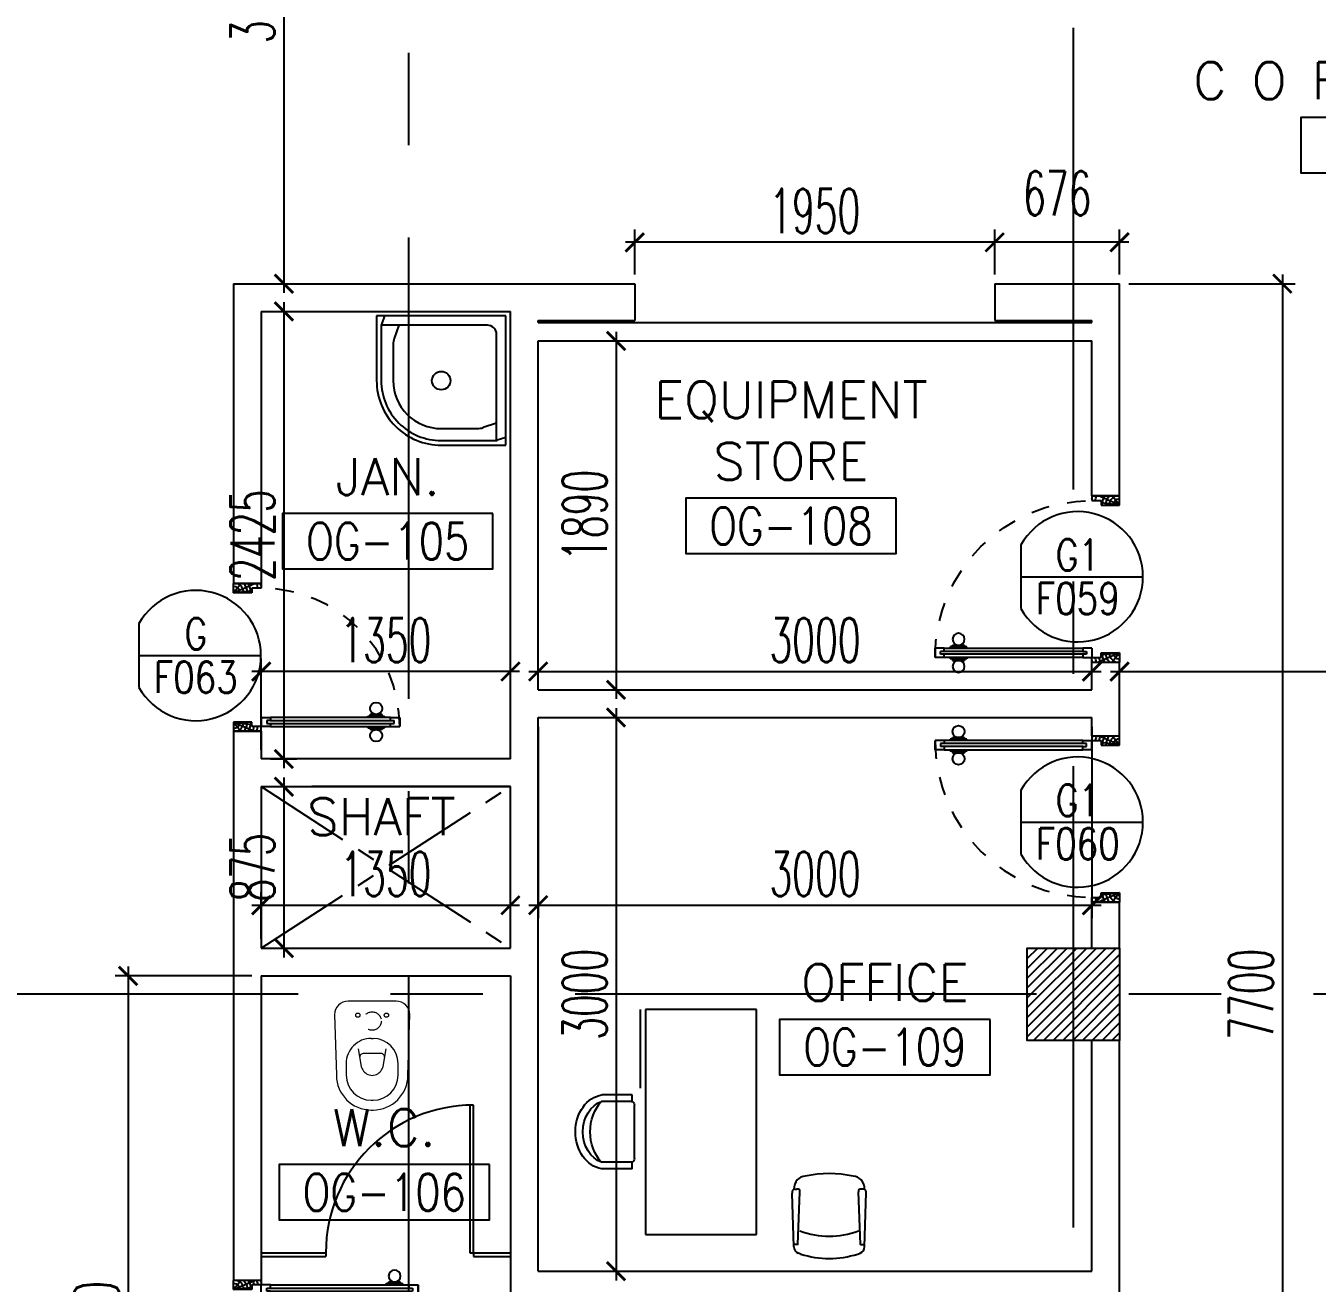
# Model space of a CAD drawing. Extents: x 276011.4 to 276105.3, y 57291.9 to 57371.4.
# Drawn here: x 276071.14 to 276078.14, y 57311.6 to 57318.41 of the extents above; entities that cross this region are included whole.
import ezdxf
from ezdxf.enums import TextEntityAlignment as Align

# ---------------------------------------------------------------- set-up
doc = ezdxf.new("R2010")
doc.units = 0
doc.header["$MEASUREMENT"] = 0
doc.header["$PDMODE"] = 34
for name, pattern in [('CENTER2', [1.125, 0.75, -0.125, 0.125, -0.125]), ('CENTERX2', [4, 2.5, -0.5, 0.5, -0.5]), ('HIDDEN', [0.375, 0.25, -0.125]), ('HIDDEN2', [0.1875, 0.125, -0.0625])]:
    doc.linetypes.add(name, pattern=pattern)
doc.layers.get('0').update_dxf_attribs({"linetype": 'CONTINUOUS'})
doc.layers.get('DEFPOINTS').update_dxf_attribs({"linetype": 'CONTINUOUS'})
for name, color, linetype in [('AXES', 11, 'CENTERX2'), ('COL', 5, 'CONTINUOUS'), ('DIM', 4, 'CONTINUOUS'), ('DOOR', 7, 'CONTINUOUS'), ('DOOR-CR', 2, 'CONTINUOUS'), ('DOOR-NO', 3, 'CONTINUOUS'), ('FIX', 3, 'CONTINUOUS'), ('FMCHAIR', 5, 'CONTINUOUS'), ('FMDESK', 4, 'CONTINUOUS'), ('HAT', 8, 'CONTINUOUS'), ('PART', 9, 'CONTINUOUS'), ('RM-BOX', 4, 'CONTINUOUS'), ('RM-NAME', 2, 'CONTINUOUS'), ('RM-NO', 2, 'CONTINUOUS'), ('WALL', 2, 'CONTINUOUS')]:
    doc.layers.add(name, color=color, linetype=linetype)
doc.styles.add('ROMANS', font='ROMANS.shx', dxfattribs={"width": 0.6})
doc.dimstyles.new('STANDARD in', dxfattribs={"dimtxt": 0.24, "dimasz": 0.1, "dimexe": 0.07, "dimexo": 0.05, "dimgap": 0.05, "dimtad": 1, "dimdec": 0, "dimlfac": 1000, "dimzin": 0, "dimdsep": 46, "dimtxsty": 'ROMANS', "dimblk": 'ARCHTICK', "dimcen": 0.05, "dimdle": 0.05, "dimclrd": 4, "dimclre": 4, "dimclrt": 2, "dimadec": 0, "dimazin": 0, "dimtfac": 1, "dimtdec": 0, "dimtmove": 2, "dimatfit": 3, "dimfxl": 0, "dimtolj": 1, "dimtzin": 0, "dimarcsym": 0})

# ---------------------------------------------------------------- blocks, each defined once
blk = doc.blocks.new('RM1')
at = {"layer": 'RM-BOX'}
blk.add_lwpolyline([(569.9, -200), (-569.9, -200), (-569.9, -500), (569.9, -500)], close=True, dxfattribs=at)
at = {"layer": 'RM-NAME', "style": 'ROMANS'}
for tag, p in [('ROOMNAME1', (0, 323.8)), ('ROOMNAME2', (0, 0))]:
    blk.add_attdef(tag, text='', height=200, dxfattribs=at).set_placement(p, align=Align.MIDDLE)
at = {"layer": 'RM-NO', "style": 'ROMANS', "width": 0.8}
blk.add_attdef('ROOMNO', text='', height=200, dxfattribs=at).set_placement((0, -350), align=Align.MIDDLE)
blk = doc.blocks.new('DESK-O')
for p, q in [((0, 0), (1, 0)), ((0, -1), (0, 0)), ((1, 0), (1, -1)), ((1, -1), (0, -1)), ((1, -1.05), (0.65, -1.05))]:
    blk.add_line(p, q)
blk = doc.blocks.new('CHR2')
for p, q in [((-0.861, 0.48), (-0.229, 0.5)), ((-0.836, 0.425), (-0.836, 0.475)), ((-0.183, 0.469), (-0.183, 0.436)), ((-0.947, 0.386), (-0.937, 0.42)), ((-0.834, 0.423), (-0.215, 0.396)), ((-0.947, -0.386), (-0.937, -0.42)), ((-0.836, -0.425), (-0.836, -0.481)), ((-0.834, -0.423), (-0.215, -0.396)), ((-0.183, -0.469), (-0.183, -0.436)), ((-0.861, -0.48), (-0.223, -0.499))]:
    blk.add_line(p, q)
for centre, radius, start, end in [((-0.857, 0.397), 0.0833, 92.5404, 163.5801), ((-0.219, 0.466), 0.0359, 3.8781, 106.7041), ((-0.184, 0.325), 0.154, 359.6456, 90.3755), ((0.442, 0), 1.442, 164.4748, 195.5252), ((-0.834, 0.425), 0.00208, 180, 267.4596), ((0.516, 0), 1.253, 161.5812, 198.4188), ((-0.214, 0.428), 0.0319, 268.1708, 14.5154), ((-1.747, 0), 1.747, 349.2995, 10.7005), ((-0.857, -0.397), 0.0833, 196.4199, 267.4596), ((-0.834, -0.425), 0.00208, 92.5404, 180), ((-0.214, -0.428), 0.0319, 345.4846, 91.8292), ((-0.184, -0.325), 0.154, 269.6202, 0.3544), ((-0.215, -0.468), 0.0316, 255.3205, 359.2331)]:
    blk.add_arc(centre, radius, start, end)
blk = doc.blocks.new('CHR3')
for p, q in [((-0.039, 0.5), (-0.558, 0.5)), ((-0.05, 0.412), (-0.558, 0.412)), ((-0.039, 0.5), (-0.039, 0.412)), ((0, 0.362), (0, -0.362)), ((-0.05, -0.412), (-0.558, -0.412)), ((-0.039, -0.5), (-0.553, -0.5)), ((-0.039, -0.411), (-0.039, -0.5))]:
    blk.add_line(p, q)
for centre, radius, start, end in [((-0.497, 0), 0.503, 97.0495, 263.5769), ((-0.446, 0), 0.427, 105.249, 254.751), ((-0.212, 0), 0.538, 130.0756, 229.9244), ((-0.05, 0.362), 0.05, 0, 90), ((-0.05, -0.362), 0.05, 270, 0)]:
    blk.add_arc(centre, radius, start, end)
blk = doc.blocks.new('DD1')
at = {"layer": 'DOOR-CR'}
blk.add_line((-307.6, 0), (352.8, 0), dxfattribs=at)
blk.add_lwpolyline([(-307.6, -172.9, 3.820224), (-307.6, 172.9)], format="xyb", close=True, dxfattribs=at)
at = {"layer": 'DOOR-NO', "color": 255, "style": 'ROMANS', "width": 0.8}
for tag, p in [('G', (0, 183.5)), ('000', (0, -141.4))]:
    blk.add_attdef(tag, text='', height=204, dxfattribs=at).set_placement(p, align=Align.MIDDLE)
blk = doc.blocks.new('*X45')
at = {"color": 0}
for p, q in [((235128.6, 132668.8), (235609.5, 133149.7)), ((235128.6, 132721.8), (235556.5, 133149.7)), ((235128.6, 132774.8), (235503.4, 133149.7)), ((235128.6, 132827.9), (235450.4, 133149.7)), ((235128.6, 132880.9), (235397.4, 133149.7)), ((235128.6, 132933.9), (235344.3, 133149.7)), ((235128.6, 132987), (235291.3, 133149.7)), ((235128.6, 133040), (235238.3, 133149.7)), ((235128.6, 133093), (235185.2, 133149.7)), ((235162.5, 132649.7), (235628.6, 133115.8)), ((235215.6, 132649.7), (235628.6, 133062.7)), ((235268.6, 132649.7), (235628.6, 133009.7)), ((235321.6, 132649.7), (235628.6, 132956.7)), ((235374.7, 132649.7), (235628.6, 132903.6)), ((235427.7, 132649.7), (235628.6, 132850.6)), ((235480.7, 132649.7), (235628.6, 132797.6)), ((235533.8, 132649.7), (235628.6, 132744.5)), ((235586.8, 132649.7), (235628.6, 132691.5))]:
    blk.add_line(p, q, dxfattribs=at)
blk = doc.blocks.new('COL50')
at = {"layer": 'COL'}
blk.add_lwpolyline([(-250, 250), (-250, -250), (250, -250), (250, 250)], close=True, dxfattribs=at)
blk = doc.blocks.new('DOOR90')
at = {"layer": 'DOOR', "color": 0, "linetype": 'ByBlock'}
for p, q in [((-150, 0), (-150, -25)), ((-150, 0), (0, 0)), ((0, -50), (0, 0)), ((-1000, -25), (-1000, -75)), ((-1000, -75), (-1000, -25)), ((-950, -25), (-1000, -25)), ((-970, -42), (-970, -58)), ((-950, -42), (-970, -42)), ((-950, -58), (-970, -58)), ((-950, -25), (-950, -42)), ((-950, -58), (-950, -75)), ((-917.6, -25), (-917.6, -17.8)), ((-827.6, -17.8), (-917.6, -17.8)), ((-905, -17.8), (-905, -8.8)), ((-905, -8.8), (-840.2, -8.8)), ((-905, -17.8), (-840.2, -17.8)), ((-840.2, -17.8), (-840.2, -8.8)), ((-827.6, -25), (-827.6, -17.8)), ((-200, -42), (-200, -25)), ((-200, -25), (-150, -25)), ((-180, -42), (-200, -42)), ((-200, -75), (-200, -58)), ((-200, -58), (-180, -58)), ((-180, -58), (-180, -42)), ((-150, -75), (-150, -25)), ((-150, -25), (-100, -25)), ((-100, -25), (-100, -50)), ((-100, -50), (0, -50)), ((-950, -75), (-1000, -75)), ((-917.6, -75), (-917.6, -82.2)), ((-827.6, -82.2), (-917.6, -82.2)), ((-905, -82.2), (-905, -91.2)), ((-905, -82.2), (-840.2, -82.2)), ((-905, -91.2), (-840.2, -91.2)), ((-840.2, -82.2), (-840.2, -91.2)), ((-827.6, -75), (-827.6, -82.2)), ((-150, -75), (-200, -75)), ((-150, -900), (-150, -875)), ((-150, -875), (-100, -875)), ((0, -900), (-150, -900)), ((-150, -900), (0, -900)), ((-100, -850), (0, -850)), ((-100, -875), (-100, -850)), ((0, -850), (0, -900))]:
    blk.add_line(p, q, dxfattribs=at)
at = {"layer": 'DOOR', "color": 9, "linetype": 'ByBlock'}
for p, q in [((0, -50), (-113.7, 0)), ((0, -50), (-40.1, 0)), ((0, -50), (-100, -36.6)), ((0, -850), (-113.7, -900)), ((0, -850), (-100, -863.4)), ((0, -850), (-40.1, -900))]:
    blk.add_line(p, q, dxfattribs=at)
at = {"layer": 'DOOR', "linetype": 'ByBlock'}
for p, q in [((-200, -25), (-950, -25)), ((-200, -42), (-950, -42)), ((-200, -58), (-950, -58)), ((-950, -75), (-200, -75))]:
    blk.add_line(p, q, dxfattribs=at)
at = {"layer": 'DOOR', "color": 0, "linetype": 'ByBlock'}
for centre in [(-872.6, 23.5), (-872.6, -123.5)]:
    blk.add_circle(centre, 32.4, dxfattribs=at)
at = {"layer": 'DOOR', "color": 9, "linetype": 'ByBlock'}
for centre, radius, start, end in [((0, -50), 154.4, 161.10529, 166.28577), ((0, -50), 134.4, 158.15985, 169.28002), ((0, -50), 94.4, 148.01819, 180), ((0, -50), 74.4, 137.77643, 180), ((0, -50), 114.4, 154.08384, 167.37743), ((0, -50), 54.4, 113.20738, 180), ((0, -50), 34.4, 90, 180), ((0, -50), 14.4, 90, 180), ((0, -850), 154.4, 193.71423, 198.89471), ((0, -850), 134.4, 190.71998, 201.84015), ((0, -850), 94.4, 180, 211.98181), ((0, -850), 74.4, 180, 222.22357), ((0, -850), 54.4, 180, 246.79262), ((0, -850), 34.4, 180, 270), ((0, -850), 14.4, 180, 270)]:
    blk.add_arc(centre, radius, start, end, dxfattribs=at)
at = {"layer": 'DOOR', "linetype": 'HIDDEN', "ltscale": 0.5}
blk.add_arc((-150, -25), 850, 180, 270, dxfattribs=at)
blk = doc.blocks.new('DOOR80')
at = {"layer": 'DOOR', "color": 0, "linetype": 'ByBlock'}
for p, q in [((-29.6, 900), (-79.6, 900)), ((-79.6, 900), (-29.6, 900)), ((-79.6, 850), (-79.6, 900)), ((-62.6, 850), (-79.6, 850)), ((-46.6, 870), (-62.6, 870)), ((-62.6, 850), (-62.6, 870)), ((-46.6, 850), (-46.6, 870)), ((-29.6, 850), (-46.6, 850)), ((-29.6, 850), (-29.6, 900)), ((-86.8, 805), (-95.8, 805)), ((-95.8, 805), (-95.8, 740.2)), ((-79.6, 817.6), (-86.8, 817.6)), ((-86.8, 727.6), (-86.8, 817.6)), ((-86.8, 805), (-86.8, 740.2)), ((-29.6, 817.6), (-22.4, 817.6)), ((-22.4, 727.6), (-22.4, 817.6)), ((-22.4, 805), (-13.4, 805)), ((-22.4, 805), (-22.4, 740.2)), ((-13.4, 805), (-13.4, 740.2)), ((-86.8, 740.2), (-95.8, 740.2)), ((-79.6, 727.6), (-86.8, 727.6)), ((-29.6, 727.6), (-22.4, 727.6)), ((-22.4, 740.2), (-13.4, 740.2)), ((-804.6, 0), (-804.6, 150)), ((-804.6, 150), (-779.6, 150)), ((-804.6, 150), (-804.6, 0)), ((-779.6, 150), (-779.6, 100)), ((-79.6, 200), (-62.6, 200)), ((-79.6, 150), (-79.6, 200)), ((-79.6, 150), (-29.6, 150)), ((-62.6, 200), (-62.6, 180)), ((-62.6, 180), (-46.6, 180)), ((-46.6, 200), (-29.6, 200)), ((-46.6, 180), (-46.6, 200)), ((-29.6, 200), (-29.6, 150)), ((-4.6, 150), (-29.6, 150)), ((-29.6, 150), (-29.6, 100)), ((-4.6, 150), (-4.6, 0)), ((-779.6, 100), (-754.6, 100)), ((-754.6, 100), (-754.6, 0)), ((-54.6, 100), (-54.6, 0)), ((-29.6, 100), (-54.6, 100)), ((-754.6, 0), (-804.6, 0)), ((-54.6, 0), (-4.6, 0))]:
    blk.add_line(p, q, dxfattribs=at)
at = {"layer": 'DOOR', "linetype": 'ByBlock'}
for p, q in [((-79.6, 850), (-79.6, 200)), ((-62.6, 200), (-62.6, 850)), ((-46.6, 200), (-46.6, 850)), ((-29.6, 200), (-29.6, 850)), ((-4.6, 0), (-4.6, 150))]:
    blk.add_line(p, q, dxfattribs=at)
at = {"layer": 'DOOR', "color": 9, "linetype": 'ByBlock'}
for p, q in [((-754.6, 0), (-804.6, 113.7)), ((-754.6, 0), (-767.9, 100)), ((-54.6, 0), (-4.6, 113.7)), ((-54.6, 0), (-41.2, 100)), ((-754.6, 0), (-804.6, 40.1)), ((-54.6, 0), (-4.6, 40.1))]:
    blk.add_line(p, q, dxfattribs=at)
at = {"layer": 'DOOR', "color": 0, "linetype": 'ByBlock'}
for centre in [(-128.1, 772.6), (19, 772.6)]:
    blk.add_circle(centre, 32.4, dxfattribs=at)
at = {"layer": 'DOOR', "linetype": 'HIDDEN', "ltscale": 0.5}
blk.add_arc((-29.6, 150), 750, 90, 180, dxfattribs=at)
at = {"layer": 'DOOR', "color": 9, "linetype": 'ByBlock'}
for centre, radius, start, end in [((-754.6, 0), 154.4, 103.71423, 108.89471), ((-54.6, 0), 154.4, 71.10529, 76.28577), ((-754.6, 0), 134.4, 100.71998, 111.84015), ((-754.6, 0), 94.4, 90, 121.98181), ((-754.6, 0), 74.4, 90, 132.22357), ((-54.6, 0), 94.4, 58.01819, 90), ((-54.6, 0), 74.4, 47.77643, 90), ((-54.6, 0), 134.4, 68.15985, 79.28002), ((-54.6, 0), 114.4, 64.08384, 77.37743), ((-754.6, 0), 54.4, 90, 156.79262), ((-754.6, 0), 34.4, 90, 180), ((-754.6, 0), 14.4, 90, 180), ((-54.6, 0), 54.4, 23.20738, 90), ((-54.6, 0), 34.4, 0, 90), ((-54.6, 0), 14.4, 0, 90)]:
    blk.add_arc(centre, radius, start, end, dxfattribs=at)
blk = doc.blocks.new('_ARCHTICK')
at = {"color": 0, "linetype": 'ByBlock', "const_width": 0.15}
blk.add_lwpolyline([(-0.5, -0.5), (0.5, 0.5)], dxfattribs=at)
blk = doc.blocks.new('*D159')
at = {"layer": 'DEFPOINTS', "color": 0, "linetype": 'ByBlock', "ltscale": 0.3}
for p in [(276071.9925, 57320.1129), (276072.2655, 57317.0129), (276072.5383, 57317.0129)]:
    blk.add_point(p, dxfattribs=at)
at = {"layer": 'DIM', "color": 4, "linetype": 'ByBlock', "lineweight": -2, "ltscale": 0.3}
for p, q in [((276072.5383, 57320.1629), (276072.5383, 57316.9629)), ((276072.0425, 57320.1129), (276072.6083, 57320.1129)), ((276072.3155, 57317.0129), (276072.6083, 57317.0129))]:
    blk.add_line(p, q, dxfattribs=at)
at = {"layer": 'DIM', "color": 4, "linetype": 'ByBlock', "lineweight": -2, "ltscale": 0.3, "xscale": 0.1, "yscale": 0.1, "zscale": 0.1}
for p, rotation in [((276072.5383, 57320.1129), 90), ((276072.5383, 57317.0129), 270)]:
    blk.add_blockref('_ARCHTICK', p, dxfattribs=dict(at, rotation=rotation))
at = {"layer": 'DIM', "color": 2, "linetype": 'ByBlock', "ltscale": 0.3, "insert": (276072.3683, 57318.5629), "char_height": 0.24, "attachment_point": 5, "rotation": 90, "style": 'ROMANS'}
blk.add_mtext('\\A1;3100', dxfattribs=at)
blk = doc.blocks.new('*D158')
at = {"layer": 'DEFPOINTS', "color": 0, "linetype": 'ByBlock', "ltscale": 0.3}
for p in [(276072.4155, 57316.8629), (276072.4155, 57314.4379), (276072.5383, 57314.4379)]:
    blk.add_point(p, dxfattribs=at)
at = {"layer": 'DIM', "color": 4, "linetype": 'ByBlock', "lineweight": -2, "ltscale": 0.3}
for p, q in [((276072.5383, 57316.9129), (276072.5383, 57314.3879)), ((276072.4655, 57316.8629), (276072.6083, 57316.8629)), ((276072.4655, 57314.4379), (276072.6083, 57314.4379))]:
    blk.add_line(p, q, dxfattribs=at)
at = {"layer": 'DIM', "color": 4, "linetype": 'ByBlock', "lineweight": -2, "ltscale": 0.3, "xscale": 0.1, "yscale": 0.1, "zscale": 0.1}
for p, rotation in [((276072.5383, 57316.8629), 90), ((276072.5383, 57314.4379), 270)]:
    blk.add_blockref('_ARCHTICK', p, dxfattribs=dict(at, rotation=rotation))
at = {"layer": 'DIM', "color": 2, "linetype": 'ByBlock', "ltscale": 0.3, "insert": (276072.3683, 57315.6504), "char_height": 0.24, "attachment_point": 5, "rotation": 90, "style": 'ROMANS'}
blk.add_mtext('\\A1;2425', dxfattribs=at)
blk = doc.blocks.new('*D157')
at = {"layer": 'DEFPOINTS', "color": 0, "linetype": 'ByBlock', "ltscale": 0.3}
for p in [(276072.4155, 57314.9115), (276072.4155, 57314.4379), (276073.7655, 57314.4379)]:
    blk.add_point(p, dxfattribs=at)
at = {"layer": 'DIM', "color": 4, "linetype": 'ByBlock', "lineweight": -2, "ltscale": 0.3}
for p, q in [((276072.4155, 57314.4879), (276072.4155, 57314.9815)), ((276073.7655, 57314.4879), (276073.7655, 57314.9815)), ((276073.8155, 57314.9115), (276072.3655, 57314.9115))]:
    blk.add_line(p, q, dxfattribs=at)
at = {"layer": 'DIM', "color": 4, "linetype": 'ByBlock', "lineweight": -2, "ltscale": 0.3, "xscale": 0.1, "yscale": 0.1, "zscale": 0.1, "rotation": 180}
blk.add_blockref('_ARCHTICK', (276072.4155, 57314.9115), dxfattribs=at)
at = {"layer": 'DIM', "color": 4, "linetype": 'ByBlock', "lineweight": -2, "ltscale": 0.3, "xscale": 0.1, "yscale": 0.1, "zscale": 0.1}
blk.add_blockref('_ARCHTICK', (276073.7655, 57314.9115), dxfattribs=at)
at = {"layer": 'DIM', "color": 2, "linetype": 'ByBlock', "ltscale": 0.3, "insert": (276073.0905, 57315.0815), "char_height": 0.24, "attachment_point": 5, "style": 'ROMANS'}
blk.add_mtext('\\A1;1350', dxfattribs=at)
blk = doc.blocks.new('*D156')
at = {"layer": 'DEFPOINTS', "color": 0, "linetype": 'ByBlock', "ltscale": 0.3}
for p in [(276073.9155, 57316.7029), (276073.9155, 57314.8129), (276074.3376, 57314.8129)]:
    blk.add_point(p, dxfattribs=at)
at = {"layer": 'DIM', "color": 4, "linetype": 'ByBlock', "lineweight": -2, "ltscale": 0.3}
for p, q in [((276073.9655, 57316.7029), (276074.4076, 57316.7029)), ((276074.3376, 57316.7529), (276074.3376, 57314.7629)), ((276073.9655, 57314.8129), (276074.4076, 57314.8129))]:
    blk.add_line(p, q, dxfattribs=at)
at = {"layer": 'DIM', "color": 4, "linetype": 'ByBlock', "lineweight": -2, "ltscale": 0.3, "xscale": 0.1, "yscale": 0.1, "zscale": 0.1}
for p, rotation in [((276074.3376, 57316.7029), 90), ((276074.3376, 57314.8129), 270)]:
    blk.add_blockref('_ARCHTICK', p, dxfattribs=dict(at, rotation=rotation))
at = {"layer": 'DIM', "color": 2, "linetype": 'ByBlock', "ltscale": 0.3, "insert": (276074.1676, 57315.7579), "char_height": 0.24, "attachment_point": 5, "rotation": 90, "style": 'ROMANS'}
blk.add_mtext('\\A1;1890', dxfattribs=at)
blk = doc.blocks.new('*D155')
at = {"layer": 'DEFPOINTS', "color": 0, "linetype": 'ByBlock', "ltscale": 0.3}
for p in [(276076.9155, 57314.9115), (276073.9155, 57314.8129), (276076.9155, 57314.8129)]:
    blk.add_point(p, dxfattribs=at)
at = {"layer": 'DIM', "color": 4, "linetype": 'ByBlock', "lineweight": -2, "ltscale": 0.3}
for p, q in [((276073.9155, 57314.8629), (276073.9155, 57314.9815)), ((276076.9155, 57314.8629), (276076.9155, 57314.9815)), ((276073.8655, 57314.9115), (276076.9655, 57314.9115))]:
    blk.add_line(p, q, dxfattribs=at)
at = {"layer": 'DIM', "color": 4, "linetype": 'ByBlock', "lineweight": -2, "ltscale": 0.3, "xscale": 0.1, "yscale": 0.1, "zscale": 0.1, "rotation": 180}
blk.add_blockref('_ARCHTICK', (276073.9155, 57314.9115), dxfattribs=at)
at = {"layer": 'DIM', "color": 4, "linetype": 'ByBlock', "lineweight": -2, "ltscale": 0.3, "xscale": 0.1, "yscale": 0.1, "zscale": 0.1}
blk.add_blockref('_ARCHTICK', (276076.9155, 57314.9115), dxfattribs=at)
at = {"layer": 'DIM', "color": 2, "linetype": 'ByBlock', "ltscale": 0.3, "insert": (276075.4155, 57315.0815), "char_height": 0.24, "attachment_point": 5, "style": 'ROMANS'}
blk.add_mtext('\\A1;3000', dxfattribs=at)
blk = doc.blocks.new('*D154')
at = {"layer": 'DEFPOINTS', "color": 0, "linetype": 'ByBlock', "ltscale": 0.3}
for p in [(276076.389, 57317.2371), (276076.389, 57317.0129), (276077.0655, 57317.0129)]:
    blk.add_point(p, dxfattribs=at)
at = {"layer": 'DIM', "color": 4, "linetype": 'ByBlock', "lineweight": -2, "ltscale": 0.3}
for p, q in [((276076.389, 57317.0629), (276076.389, 57317.3071)), ((276077.0655, 57317.0629), (276077.0655, 57317.3071)), ((276077.1155, 57317.2371), (276076.339, 57317.2371))]:
    blk.add_line(p, q, dxfattribs=at)
at = {"layer": 'DIM', "color": 4, "linetype": 'ByBlock', "lineweight": -2, "ltscale": 0.3, "xscale": 0.1, "yscale": 0.1, "zscale": 0.1, "rotation": 180}
blk.add_blockref('_ARCHTICK', (276076.389, 57317.2371), dxfattribs=at)
at = {"layer": 'DIM', "color": 4, "linetype": 'ByBlock', "lineweight": -2, "ltscale": 0.3, "xscale": 0.1, "yscale": 0.1, "zscale": 0.1}
blk.add_blockref('_ARCHTICK', (276077.0655, 57317.2371), dxfattribs=at)
at = {"layer": 'DIM', "color": 2, "linetype": 'ByBlock', "ltscale": 0.3, "insert": (276076.7273, 57317.5021), "char_height": 0.24, "attachment_point": 5, "style": 'ROMANS'}
blk.add_mtext('\\A1;676', dxfattribs=at)
blk = doc.blocks.new('*D153')
at = {"layer": 'DEFPOINTS', "color": 0, "linetype": 'ByBlock', "ltscale": 0.3}
for p in [(276074.439, 57317.2371), (276074.439, 57317.0129), (276076.389, 57317.0129)]:
    blk.add_point(p, dxfattribs=at)
at = {"layer": 'DIM', "color": 4, "linetype": 'ByBlock', "lineweight": -2, "ltscale": 0.3}
for p, q in [((276074.439, 57317.0629), (276074.439, 57317.3071)), ((276076.389, 57317.0629), (276076.389, 57317.3071)), ((276076.439, 57317.2371), (276074.389, 57317.2371))]:
    blk.add_line(p, q, dxfattribs=at)
at = {"layer": 'DIM', "color": 4, "linetype": 'ByBlock', "lineweight": -2, "ltscale": 0.3, "xscale": 0.1, "yscale": 0.1, "zscale": 0.1, "rotation": 180}
blk.add_blockref('_ARCHTICK', (276074.439, 57317.2371), dxfattribs=at)
at = {"layer": 'DIM', "color": 4, "linetype": 'ByBlock', "lineweight": -2, "ltscale": 0.3, "xscale": 0.1, "yscale": 0.1, "zscale": 0.1}
blk.add_blockref('_ARCHTICK', (276076.389, 57317.2371), dxfattribs=at)
at = {"layer": 'DIM', "color": 2, "linetype": 'ByBlock', "ltscale": 0.3, "insert": (276075.414, 57317.4071), "char_height": 0.24, "attachment_point": 5, "style": 'ROMANS'}
blk.add_mtext('\\A1;1950', dxfattribs=at)
blk = doc.blocks.new('*D152')
at = {"layer": 'DEFPOINTS', "color": 0, "linetype": 'ByBlock', "ltscale": 0.3}
for p in [(276073.9155, 57314.6629), (276073.9155, 57311.6629), (276074.3376, 57311.6629)]:
    blk.add_point(p, dxfattribs=at)
at = {"layer": 'DIM', "color": 4, "linetype": 'ByBlock', "lineweight": -2, "ltscale": 0.3}
for p, q in [((276074.3376, 57314.7129), (276074.3376, 57311.6129)), ((276073.9655, 57314.6629), (276074.4076, 57314.6629)), ((276073.9655, 57311.6629), (276074.4076, 57311.6629))]:
    blk.add_line(p, q, dxfattribs=at)
at = {"layer": 'DIM', "color": 4, "linetype": 'ByBlock', "lineweight": -2, "ltscale": 0.3, "xscale": 0.1, "yscale": 0.1, "zscale": 0.1}
for p, rotation in [((276074.3376, 57314.6629), 90), ((276074.3376, 57311.6629), 270)]:
    blk.add_blockref('_ARCHTICK', p, dxfattribs=dict(at, rotation=rotation))
at = {"layer": 'DIM', "color": 2, "linetype": 'ByBlock', "ltscale": 0.3, "insert": (276074.1676, 57313.1629), "char_height": 0.24, "attachment_point": 5, "rotation": 90, "style": 'ROMANS'}
blk.add_mtext('\\A1;3000', dxfattribs=at)
blk = doc.blocks.new('*D151')
at = {"layer": 'DEFPOINTS', "color": 0, "linetype": 'ByBlock', "ltscale": 0.3}
for p in [(276072.4155, 57314.2879), (276072.4155, 57313.4129), (276072.5383, 57313.4129)]:
    blk.add_point(p, dxfattribs=at)
at = {"layer": 'DIM', "color": 4, "linetype": 'ByBlock', "lineweight": -2, "ltscale": 0.3}
for p, q in [((276072.5383, 57314.3379), (276072.5383, 57313.3629)), ((276072.4655, 57314.2879), (276072.6083, 57314.2879)), ((276072.4655, 57313.4129), (276072.6083, 57313.4129))]:
    blk.add_line(p, q, dxfattribs=at)
at = {"layer": 'DIM', "color": 4, "linetype": 'ByBlock', "lineweight": -2, "ltscale": 0.3, "xscale": 0.1, "yscale": 0.1, "zscale": 0.1}
for p, rotation in [((276072.5383, 57314.2879), 90), ((276072.5383, 57313.4129), 270)]:
    blk.add_blockref('_ARCHTICK', p, dxfattribs=dict(at, rotation=rotation))
at = {"layer": 'DIM', "color": 2, "linetype": 'ByBlock', "ltscale": 0.3, "insert": (276072.3683, 57313.8504), "char_height": 0.24, "attachment_point": 5, "rotation": 90, "style": 'ROMANS'}
blk.add_mtext('\\A1;875', dxfattribs=at)
blk = doc.blocks.new('*D150')
at = {"layer": 'DEFPOINTS', "color": 0, "linetype": 'ByBlock', "ltscale": 0.3}
for p in [(276073.7655, 57313.6454), (276072.4155, 57313.4129), (276073.7655, 57313.4129)]:
    blk.add_point(p, dxfattribs=at)
at = {"layer": 'DIM', "color": 4, "linetype": 'ByBlock', "lineweight": -2, "ltscale": 0.3}
for p, q in [((276072.4155, 57313.4629), (276072.4155, 57313.7154)), ((276073.7655, 57313.4629), (276073.7655, 57313.7154)), ((276072.3655, 57313.6454), (276073.8155, 57313.6454))]:
    blk.add_line(p, q, dxfattribs=at)
at = {"layer": 'DIM', "color": 4, "linetype": 'ByBlock', "lineweight": -2, "ltscale": 0.3, "xscale": 0.1, "yscale": 0.1, "zscale": 0.1, "rotation": 180}
blk.add_blockref('_ARCHTICK', (276072.4155, 57313.6454), dxfattribs=at)
at = {"layer": 'DIM', "color": 4, "linetype": 'ByBlock', "lineweight": -2, "ltscale": 0.3, "xscale": 0.1, "yscale": 0.1, "zscale": 0.1}
blk.add_blockref('_ARCHTICK', (276073.7655, 57313.6454), dxfattribs=at)
at = {"layer": 'DIM', "color": 2, "linetype": 'ByBlock', "ltscale": 0.3, "insert": (276073.0905, 57313.8154), "char_height": 0.24, "attachment_point": 5, "style": 'ROMANS'}
blk.add_mtext('\\A1;1350', dxfattribs=at)
blk = doc.blocks.new('*D149')
at = {"layer": 'DEFPOINTS', "color": 0, "linetype": 'ByBlock', "ltscale": 0.3}
for p in [(276073.9155, 57314.6629), (276076.9155, 57314.6629), (276076.9155, 57313.6454)]:
    blk.add_point(p, dxfattribs=at)
at = {"layer": 'DIM', "color": 4, "linetype": 'ByBlock', "lineweight": -2, "ltscale": 0.3}
for p, q in [((276073.9155, 57314.6129), (276073.9155, 57313.5754)), ((276076.9155, 57314.6129), (276076.9155, 57313.5754)), ((276073.8655, 57313.6454), (276076.9655, 57313.6454))]:
    blk.add_line(p, q, dxfattribs=at)
at = {"layer": 'DIM', "color": 4, "linetype": 'ByBlock', "lineweight": -2, "ltscale": 0.3, "xscale": 0.1, "yscale": 0.1, "zscale": 0.1, "rotation": 180}
blk.add_blockref('_ARCHTICK', (276073.9155, 57313.6454), dxfattribs=at)
at = {"layer": 'DIM', "color": 4, "linetype": 'ByBlock', "lineweight": -2, "ltscale": 0.3, "xscale": 0.1, "yscale": 0.1, "zscale": 0.1}
blk.add_blockref('_ARCHTICK', (276076.9155, 57313.6454), dxfattribs=at)
at = {"layer": 'DIM', "color": 2, "linetype": 'ByBlock', "ltscale": 0.3, "insert": (276075.4155, 57313.8154), "char_height": 0.24, "attachment_point": 5, "style": 'ROMANS'}
blk.add_mtext('\\A1;3000', dxfattribs=at)
blk = doc.blocks.new('*D148')
at = {"layer": 'DEFPOINTS', "color": 0, "linetype": 'ByBlock', "ltscale": 0.3}
for p in [(276072.4155, 57313.2629), (276071.6944, 57309.4629), (276072.4155, 57309.4629)]:
    blk.add_point(p, dxfattribs=at)
at = {"layer": 'DIM', "color": 4, "linetype": 'ByBlock', "lineweight": -2, "ltscale": 0.3}
for p, q in [((276071.6944, 57313.3129), (276071.6944, 57309.4129)), ((276072.3655, 57313.2629), (276071.6244, 57313.2629)), ((276072.3655, 57309.4629), (276071.6244, 57309.4629))]:
    blk.add_line(p, q, dxfattribs=at)
at = {"layer": 'DIM', "color": 4, "linetype": 'ByBlock', "lineweight": -2, "ltscale": 0.3, "xscale": 0.1, "yscale": 0.1, "zscale": 0.1}
for p, rotation in [((276071.6944, 57313.2629), 90), ((276071.6944, 57309.4629), 270)]:
    blk.add_blockref('_ARCHTICK', p, dxfattribs=dict(at, rotation=rotation))
at = {"layer": 'DIM', "color": 2, "linetype": 'ByBlock', "ltscale": 0.3, "insert": (276071.5244, 57311.3629), "char_height": 0.24, "attachment_point": 5, "rotation": 90, "style": 'ROMANS'}
blk.add_mtext('\\A1;3800', dxfattribs=at)
blk = doc.blocks.new('*D143')
at = {"layer": 'DEFPOINTS', "color": 0, "linetype": 'ByBlock', "ltscale": 0.3}
for p in [(276081.0655, 57314.9115), (276077.0655, 57314.7629), (276081.0655, 57314.7587)]:
    blk.add_point(p, dxfattribs=at)
at = {"layer": 'DIM', "color": 4, "linetype": 'ByBlock', "lineweight": -2, "ltscale": 0.3}
for p, q in [((276077.0655, 57314.8129), (276077.0655, 57314.9815)), ((276081.0655, 57314.8087), (276081.0655, 57314.9815)), ((276077.0155, 57314.9115), (276081.1155, 57314.9115))]:
    blk.add_line(p, q, dxfattribs=at)
at = {"layer": 'DIM', "color": 4, "linetype": 'ByBlock', "lineweight": -2, "ltscale": 0.3, "xscale": 0.1, "yscale": 0.1, "zscale": 0.1, "rotation": 180}
blk.add_blockref('_ARCHTICK', (276077.0655, 57314.9115), dxfattribs=at)
at = {"layer": 'DIM', "color": 4, "linetype": 'ByBlock', "lineweight": -2, "ltscale": 0.3, "xscale": 0.1, "yscale": 0.1, "zscale": 0.1}
blk.add_blockref('_ARCHTICK', (276081.0655, 57314.9115), dxfattribs=at)
at = {"layer": 'DIM', "color": 2, "linetype": 'ByBlock', "ltscale": 0.3, "insert": (276079.0655, 57315.0815), "char_height": 0.24, "attachment_point": 5, "style": 'ROMANS'}
blk.add_mtext('\\A1;4000', dxfattribs=at)
blk = doc.blocks.new('*D142')
at = {"layer": 'DEFPOINTS', "color": 0, "linetype": 'ByBlock', "ltscale": 0.3}
for p in [(276077.0655, 57317.0129), (276077.0655, 57309.3129), (276077.9474, 57309.3129)]:
    blk.add_point(p, dxfattribs=at)
at = {"layer": 'DIM', "color": 4, "linetype": 'ByBlock', "lineweight": -2, "ltscale": 0.3}
for p, q in [((276077.9474, 57317.0629), (276077.9474, 57309.2629)), ((276077.1155, 57317.0129), (276078.0174, 57317.0129)), ((276077.1155, 57309.3129), (276078.0174, 57309.3129))]:
    blk.add_line(p, q, dxfattribs=at)
at = {"layer": 'DIM', "color": 4, "linetype": 'ByBlock', "lineweight": -2, "ltscale": 0.3, "xscale": 0.1, "yscale": 0.1, "zscale": 0.1}
for p, rotation in [((276077.9474, 57317.0129), 90), ((276077.9474, 57309.3129), 270)]:
    blk.add_blockref('_ARCHTICK', p, dxfattribs=dict(at, rotation=rotation))
at = {"layer": 'DIM', "color": 2, "linetype": 'ByBlock', "ltscale": 0.3, "insert": (276077.7774, 57313.1629), "char_height": 0.24, "attachment_point": 5, "rotation": 90, "style": 'ROMANS'}
blk.add_mtext('\\A1;7700', dxfattribs=at)
blk = doc.blocks.new('WC1')
at = {"layer": 'FIX', "lineweight": 20}
for p, q in [((-210, 203.8), (-538, 193.8)), ((-475, 140.8), (-538, 140.8)), ((-394.8, 75.7), (-490.4, 60.1)), ((-727, 4.8), (-727, -4.8)), ((-674, 4.8), (-674, -4.8)), ((-533.7, 24.2), (-539.5, 0)), ((-539.5, 0), (-533.7, -24.2)), ((-339, 4.8), (-339, -4.8)), ((-490.4, -60.1), (-394.8, -75.7)), ((-538, -140.8), (-475, -140.8)), ((-538, -193.8), (-210, -203.8))]:
    blk.add_line(p, q, dxfattribs=at)
at = {"layer": 'FIX', "linetype": 'Continuous', "lineweight": 20}
blk.add_line((-420.1, -47.3), (-420.4, 44.6), dxfattribs=at)
at = {"layer": 'FIX', "lineweight": 20}
blk.add_lwpolyline([(-213.2, -203.8), (-210, -203.8, 0.414214), (-137, -130.8), (-137, 0), (-137, 130.8, 0.414214), (-210, 203.8)], format="xyb", dxfattribs=at)
at = {"layer": 'FIX', "linetype": 'HIDDEN', "lineweight": 20, "ltscale": 0.05}
for centre in [(-213.2, 77.5), (-213.2, -77.5)]:
    blk.add_circle(centre, 11.6, dxfattribs=at)
at = {"layer": 'FIX', "linetype": 'HIDDEN2', "lineweight": 20, "ltscale": 0.3}
blk.add_circle((-245, 0), 49.8, dxfattribs=at)
at = {"layer": 'FIX', "lineweight": 20}
for centre, radius, start, end in [((-538, 4.8), 189, 90, 180), ((-538, 4.8), 136, 90, 180), ((-475, 4.8), 136, 360, 90), ((-473, -6.9), 68.2, 128.92417, 152.84682), ((-464.4, -17.6), 82, 108.49595, 128.92417), ((-538, -4.8), 189, 180, 270), ((-538, -4.8), 136, 180, 270), ((-473, 6.9), 68.2, 207.15318, 231.07583), ((-464.4, 17.6), 82, 231.07583, 251.50405), ((-475, -4.8), 136, 270, 0)]:
    blk.add_arc(centre, radius, start, end, dxfattribs=at)
at = {"layer": 'FIX', "linetype": 'Continuous', "lineweight": 20}
for centre, start, end in [((-442.7, 45.5), 357.66621, 91.61215), ((-442.4, -45.6), 268.38785, 2.33379)]:
    blk.add_arc(centre, 22.3, start, end, dxfattribs=at)
blk = doc.blocks.new('JAN-001')
for p, q in [((730, -30), (30, -30)), ((30, -30), (30, -730)), ((687.8, -30), (703.6, -76)), ((730, -380), (730, -30)), ((80, -130), (80, -704.6)), ((704.6, -80), (130, -80)), ((609.8, -80), (634.5, -151.8)), ((705, -380), (705, -84.2)), ((640, -380), (640, -184.4)), ((80, -609.8), (151.8, -634.5)), ((30, -687.8), (76, -703.6)), ((184.4, -640), (380, -640)), ((30, -730), (380, -730)), ((84.2, -705), (380, -705))]:
    blk.add_line(p, q)
blk.add_circle((380, -380), 50)
for centre, radius, start, end in [((130, -130), 50, 90, 180), ((680, -84.2), 25, 0, 19.0039), ((540, -184.4), 100, 0, 19.0039), ((380, -380), 350, 270, 0), ((380, -380), 325, 270, 0), ((380, -380), 260, 270, 0), ((184.4, -540), 100, 250.9961, 270), ((84.2, -680), 25, 250.9961, 270)]:
    blk.add_arc(centre, radius, start, end)

msp = doc.modelspace()

# ---------------------------------------------------------------- linework, layer by layer
at = {"layer": 'AXES'}
for p, q in [((276076.8155, 57291.8986), (276076.8155, 57370.7113)), ((276073.2155, 57298.7629), (276073.2155, 57357.5829)), ((276104.6155, 57313.1629), (276052.5255, 57313.1629))]:
    msp.add_line(p, q, dxfattribs=at)
at = {"layer": 'PART', "linetype": 'ByBlock'}
for p, q in [((276073.5655, 57312.5629), (276073.5455, 57312.5629)), ((276073.5455, 57312.5629), (276073.5455, 57311.7629)), ((276073.5655, 57311.7629), (276073.5655, 57312.5629)), ((276072.4155, 57311.7629), (276072.7655, 57311.7629)), ((276072.4155, 57311.7429), (276072.7655, 57311.7429)), ((276072.7655, 57311.7629), (276072.7655, 57311.7429)), ((276073.5455, 57311.7629), (276073.5655, 57311.7629)), ((276073.5655, 57311.7629), (276073.5655, 57311.7429)), ((276073.5655, 57311.7629), (276073.7655, 57311.7629)), ((276073.5655, 57311.7429), (276073.7655, 57311.7429))]:
    msp.add_line(p, q, dxfattribs=at)
msp.add_arc((276073.5655, 57311.7629), 0.8, 90, 180, dxfattribs=at)
at = {"layer": 'WALL'}
for p, q in [((276072.2655, 57317.0129), (276074.439, 57317.0129)), ((276072.2655, 57317.0129), (276072.2655, 57315.3879)), ((276074.439, 57317.0129), (276074.439, 57316.8129)), ((276076.389, 57317.0129), (276077.0655, 57317.0129)), ((276076.389, 57317.0129), (276076.389, 57316.8129)), ((276077.0655, 57315.8629), (276077.0655, 57317.0129)), ((276072.4155, 57316.8629), (276072.4155, 57315.3879)), ((276072.4155, 57316.8629), (276073.7655, 57316.8629)), ((276073.7655, 57314.4379), (276073.7655, 57316.8629)), ((276073.9155, 57316.8129), (276074.439, 57316.8129)), ((276073.9155, 57316.8029), (276073.9155, 57316.8129)), ((276073.9155, 57316.8029), (276076.9155, 57316.8029)), ((276076.389, 57316.8129), (276076.9155, 57316.8129)), ((276076.9155, 57316.8029), (276076.9155, 57316.8129)), ((276073.9155, 57314.8129), (276073.9155, 57316.7029)), ((276073.9155, 57316.7029), (276076.9155, 57316.7029)), ((276076.9155, 57315.8629), (276076.9155, 57316.7029)), ((276076.9155, 57315.8629), (276077.0655, 57315.8629)), ((276072.2655, 57315.3879), (276072.4155, 57315.3879)), ((276076.9155, 57314.8129), (276076.9155, 57314.9629)), ((276076.9155, 57314.9629), (276077.0655, 57314.9629)), ((276077.0655, 57314.5629), (276077.0655, 57314.9629)), ((276073.9155, 57314.8129), (276076.9155, 57314.8129)), ((276073.9155, 57311.6629), (276073.9155, 57314.6629)), ((276073.9155, 57314.6629), (276076.9155, 57314.6629)), ((276076.9155, 57314.5629), (276076.9155, 57314.6629)), ((276072.2655, 57314.5879), (276072.2655, 57311.6129)), ((276072.2655, 57314.5879), (276072.4155, 57314.5879)), ((276072.4155, 57314.5879), (276072.4155, 57314.4379)), ((276076.9155, 57314.5629), (276077.0655, 57314.5629)), ((276073.7655, 57314.4379), (276072.4155, 57314.4379)), ((276072.4155, 57314.2879), (276072.4155, 57313.4129)), ((276072.4155, 57314.2879), (276073.7655, 57314.2879)), ((276073.7655, 57314.2879), (276072.6905, 57314.2879)), ((276073.7655, 57313.4129), (276073.7655, 57314.2879)), ((276076.9155, 57313.4129), (276076.9155, 57313.6629)), ((276076.9155, 57313.6629), (276077.0655, 57313.6629)), ((276077.0655, 57313.4129), (276077.0655, 57313.6629)), ((276072.4155, 57313.4129), (276073.7655, 57313.4129)), ((276072.4155, 57313.2629), (276072.4155, 57311.6129)), ((276072.4155, 57313.2629), (276073.7655, 57313.2629)), ((276073.7655, 57313.2629), (276073.7655, 57309.4629)), ((276076.9155, 57311.6629), (276076.9155, 57312.9129)), ((276077.0655, 57311.3629), (276077.0655, 57312.9129)), ((276072.4155, 57311.6129), (276072.2655, 57311.6129)), ((276073.9155, 57311.6629), (276076.9155, 57311.6629))]:
    msp.add_line(p, q, dxfattribs=at)
at = {"layer": 'WALL', "color": 0, "linetype": 'CENTER2', "ltscale": 0.7}
for p, q in [((276072.4155, 57313.4129), (276073.7655, 57314.2879)), ((276072.4155, 57314.2879), (276073.7655, 57313.4129))]:
    msp.add_line(p, q, dxfattribs=at)
at = {"layer": 'WALL', "linetype": 'ByBlock', "ltscale": 0.3}
msp.add_lwpolyline([(276076.5655, 57313.4129), (276077.0655, 57313.4129), (276077.0655, 57312.9129), (276076.5655, 57312.9129)], close=True, dxfattribs=at)

# ---------------------------------------------------------------- block references
at = {"layer": 'COL', "xscale": -0.001, "yscale": 0.001, "zscale": 0.001}
msp.add_blockref('COL50', (276076.8155, 57313.1629), dxfattribs=at)
at = {"layer": 'DOOR', "color": 0, "linetype": 'ByBlock', "yscale": 0.001, "zscale": 0.001}
for name, p, xscale, rotation in [('DOOR90', (276077.0655, 57314.9629), -0.001, 180), ('DOOR80', (276072.2655, 57314.5834), 0.001, 270)]:
    msp.add_blockref(name, p, dxfattribs=dict(at, xscale=xscale, rotation=rotation))
for p, xscale in [((276077.0655, 57314.5629), 0.001), ((276072.2655, 57311.6129), -0.001)]:
    msp.add_blockref('DOOR90', p, dxfattribs=dict(at, xscale=xscale))
at = {"layer": 'DOOR-NO'}
ref = msp.add_blockref('DD1', (276076.8389, 57315.4252), dxfattribs=dict(at, xscale=0.001, yscale=0.001, zscale=0.001))
ref.add_attrib('G', 'G1', dxfattribs={"height": 0.17, "style": 'ROMANS', "width": 0.8}).set_placement((276076.8389, 57315.5432), align=Align.MIDDLE)
ref.add_attrib('000', 'F059', dxfattribs={"height": 0.17, "style": 'ROMANS', "width": 0.8}).set_placement((276076.8389, 57315.3073), align=Align.MIDDLE)
ref = msp.add_blockref('DD1', (276072.0609, 57314.9983), dxfattribs=dict(at, xscale=0.001, yscale=0.001, zscale=0.001))
ref.add_attrib('G', 'G', dxfattribs={"height": 0.17, "style": 'ROMANS', "width": 0.8}).set_placement((276072.0609, 57315.1162), align=Align.MIDDLE)
ref.add_attrib('000', 'F063', dxfattribs={"height": 0.17, "style": 'ROMANS', "width": 0.8}).set_placement((276072.0609, 57314.8804), align=Align.MIDDLE)
ref = msp.add_blockref('DD1', (276076.8389, 57314.0959), dxfattribs=dict(at, xscale=0.001, yscale=0.001, zscale=0.001))
ref.add_attrib('G', 'G1', dxfattribs={"height": 0.17, "style": 'ROMANS', "width": 0.8}).set_placement((276076.8389, 57314.2138), align=Align.MIDDLE)
ref.add_attrib('000', 'F060', dxfattribs={"height": 0.17, "style": 'ROMANS', "width": 0.8}).set_placement((276076.8389, 57313.978), align=Align.MIDDLE)
at = {"layer": 'FIX', "xscale": 0.001, "yscale": 0.001, "zscale": 0.001}
for name, p, rotation in [('JAN-001', (276073.7705, 57316.8679), 270), ('WC1', (276073.0164, 57313.2629), 90)]:
    msp.add_blockref(name, p, dxfattribs=dict(at, rotation=rotation))
at = {"layer": 'FMCHAIR', "yscale": 0.4}
for name, p, xscale, zscale, rotation in [('CHR3', (276074.4377, 57312.4177), -0.32, 0.36, 180), ('CHR2', (276075.4923, 57312.1914), 0.46, 0.34, 90)]:
    msp.add_blockref(name, p, dxfattribs=dict(at, xscale=xscale, zscale=zscale, rotation=rotation))
at = {"layer": 'FMDESK', "xscale": -1.22, "yscale": 0.6, "zscale": 0.58, "rotation": 270}
msp.add_blockref('DESK-O', (276075.0977, 57311.8614), dxfattribs=at)
at = {"layer": 'HAT', "xscale": 0.001, "yscale": 0.001, "zscale": 0.001}
msp.add_blockref('*X45', (275841.4369, 57180.2632), dxfattribs=at)
at = {"layer": 'RM-NAME', "xscale": 0.001, "yscale": 0.001, "zscale": 0.001}
for p, values in [((276078.6177, 57318.113), {'ROOMNO': 'OG-115', 'ROOMNAME2': 'C O R R I D O R'}), ((276075.2849, 57316.0503), {'ROOMNO': 'OG-108', 'ROOMNAME2': 'STORE', 'ROOMNAME1': 'EQUIPMENT'}), ((276073.1009, 57315.9678), {'ROOMNO': 'OG-105', 'ROOMNAME2': 'JAN.'}), ((276075.7938, 57313.2268), {'ROOMNO': 'OG-109', 'ROOMNAME2': 'OFFICE'}), ((276073.0819, 57312.4402), {'ROOMNO': 'OG-106', 'ROOMNAME2': 'W.C.'})]:
    msp.add_blockref('RM1', p, dxfattribs=at).add_auto_attribs(values)

# ---------------------------------------------------------------- texts
at = {"layer": 'RM-NAME', "style": 'ROMANS'}
msp.add_text('SHAFT', height=0.2, dxfattribs=at).set_placement((276073.0666, 57314.1248), align=Align.MIDDLE)

# ---------------------------------------------------------------- dimensions: what is measured, and where the dimension line sits
at = {"layer": 'DIM', "linetype": 'ByBlock', "ltscale": 0.3}
for base, p1, p2, picture, middle in [((276072.5383, 57317.0129), (276071.9925, 57320.1129), (276072.2655, 57317.0129), '*D159', (276072.3683, 57318.5629)), ((276077.9474, 57309.3129), (276077.0655, 57317.0129), (276077.0655, 57309.3129), '*D142', (276077.7774, 57313.1629)), ((276072.5383, 57314.4379), (276072.4155, 57316.8629), (276072.4155, 57314.4379), '*D158', (276072.3683, 57315.6504)), ((276074.3376, 57314.8129), (276073.9155, 57316.7029), (276073.9155, 57314.8129), '*D156', (276074.1676, 57315.7579)), ((276074.3376, 57311.6629), (276073.9155, 57314.6629), (276073.9155, 57311.6629), '*D152', (276074.1676, 57313.1629)), ((276072.5383, 57313.4129), (276072.4155, 57314.2879), (276072.4155, 57313.4129), '*D151', (276072.3683, 57313.8504)), ((276071.6944, 57309.4629), (276072.4155, 57313.2629), (276072.4155, 57309.4629), '*D148', (276071.5244, 57311.3629))]:
    dim = msp.add_linear_dim(base=base, p1=p1, p2=p2, angle=90, dimstyle='STANDARD in', dxfattribs=at)
    dim.commit()
    dim.dimension.update_dxf_attribs({"geometry": picture, "text_midpoint": middle})
for base, p1, p2, picture, middle in [((276076.389004, 57317.237102), (276077.065499, 57317.012927), (276076.389004, 57317.012927), '*D154', (276076.727251, 57317.502102)), ((276074.439, 57317.2371), (276076.389, 57317.0129), (276074.439, 57317.0129), '*D153', (276075.414, 57317.4071)), ((276072.4155, 57314.9115), (276073.7655, 57314.4379), (276072.4155, 57314.4379), '*D157', (276073.0905, 57315.0815)), ((276076.9155, 57314.9115), (276073.9155, 57314.8129), (276076.9155, 57314.8129), '*D155', (276075.4155, 57315.0815)), ((276081.0655, 57314.9115), (276077.0655, 57314.7629), (276081.0655, 57314.7587), '*D143', (276079.0655, 57315.0815)), ((276076.9155, 57313.6454), (276073.9155, 57314.6629), (276076.9155, 57314.6629), '*D149', (276075.4155, 57313.8154)), ((276073.7655, 57313.6454), (276072.4155, 57313.4129), (276073.7655, 57313.4129), '*D150', (276073.0905, 57313.8154))]:
    dim = msp.add_linear_dim(base=base, p1=p1, p2=p2, dimstyle='STANDARD in', dxfattribs=at)
    dim.commit()
    dim.dimension.update_dxf_attribs({"geometry": picture, "text_midpoint": middle})

doc.saveas('drawing.dxf')
